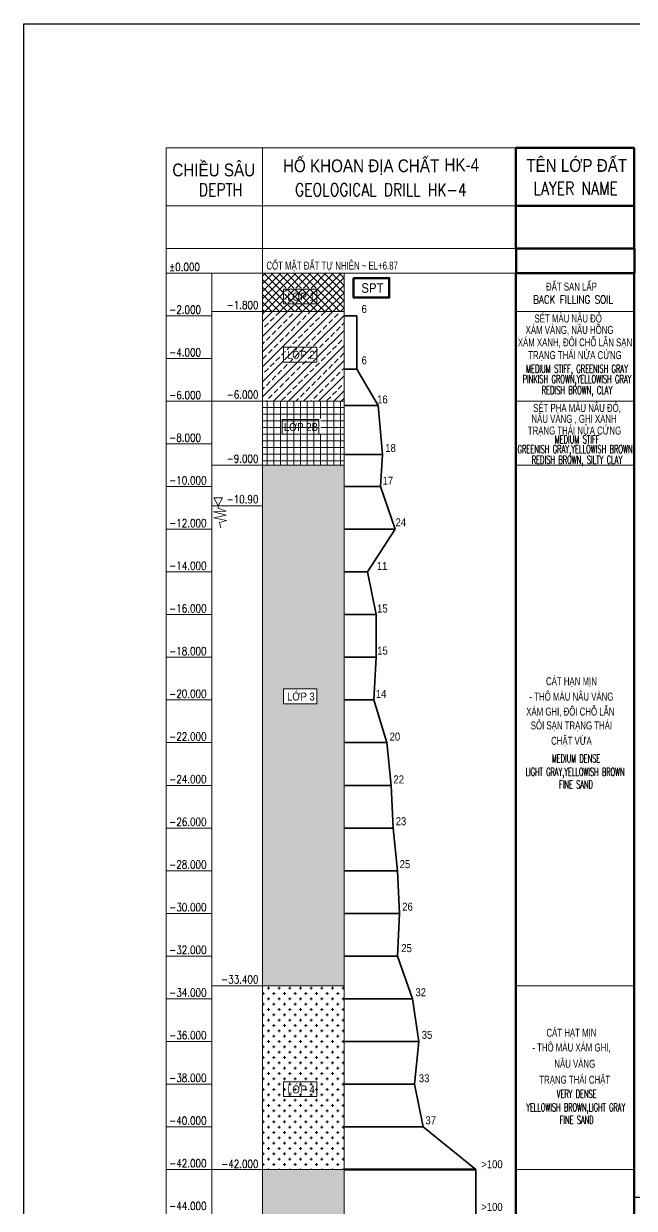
# Model space of a CAD drawing. Header units: millimetres. Extents: x -2123450 to -961021, y -260876 to 649159.
# Drawn here: x -1527985 to -1499377, y 8523 to 64032 of the extents above; entities that cross this region are included whole.
import ezdxf
from ezdxf.enums import TextEntityAlignment as Align

# ---------------------------------------------------------------- set-up
doc = ezdxf.new("R2010")
doc.units = ezdxf.units.MM
doc.header["$LTSCALE"] = 1000
doc.header["$MEASUREMENT"] = 0
doc.linetypes.add('DASHED', pattern=[19.05, 12.7, -6.35])
doc.layers.get('0').update_dxf_attribs({"linetype": 'CONTINUOUS'})
doc.layers.get('DEFPOINTS').update_dxf_attribs({"linetype": 'CONTINUOUS'})
for name, color, linetype, lineweight in [('NDC_S_CONTINUOUS', 3, 'CONTINUOUS', 20), ('NDC_S_DIM', 1, 'CONTINUOUS', 9), ('NDC_S_ENG TEXT', 2, 'CONTINUOUS', 9), ('NDC_S_FOUNDATION NAME', 7, 'CONTINUOUS', 20), ('NDC_S_HATCH MATERIAL', 8, 'CONTINUOUS', 13), ('NDC_S_LEVEL TEXT', 7, 'CONTINUOUS', 20), ('NDC_S_PILE ON FOUNDATION PLAN', 9, 'DASHED', 9), ('NDC_S_REBAR', 4, 'CONTINUOUS', 35), ('NDC_S_VN TITLE', 6, 'CONTINUOUS', 9)]:
    doc.layers.add(name, color=color, linetype=linetype, lineweight=lineweight)
doc.layers.add('TEXT', color=7, linetype='CONTINUOUS')
doc.styles.add('NDC_ARIAL', font='arial.ttf', dxfattribs={"width": 0.8})
doc.styles.add('NDC_ROMANS', font='romans.shx', dxfattribs={"width": 0.8, "bigfont": 'vns.shx'})
doc.styles.get("Standard").update_dxf_attribs({"font": 'romans.shx', "bigfont": 'vns.shx'})

# ---------------------------------------------------------------- blocks, each defined once
blk = doc.blocks.new('HK4')
at = {"layer": 'NDC_S_HATCH MATERIAL'}
h = blk.add_hatch(dxfattribs=at)
h.set_pattern_fill('ANSI37', color=256, scale=2000)
h.set_pattern_definition([(45, (599674.7, -615917.2), (-176.776695, 176.776695), []), (135, (599674.7, -615917.2), (-176.776695, -176.776695), [])])
h.paths.add_polyline_path([(8333, 0), (4509, 0), (4509, -1800), (8333, -1800)])
h.paths.add_polyline_path([(5495, -1439), (5495, -746), (7052, -746), (7052, -1439)], flags=16)
h.paths.add_polyline_path([(5542, -1412), (7077, -1412), (7077, -697), (5542, -697)], flags=16)
h = blk.add_hatch(dxfattribs=at)
h.set_pattern_fill('ANSI33', color=256, scale=2000)
h.set_pattern_definition([(45, (599674.7, -615917.2), (-353.5534, 353.5534), []), (45, (600028.26, -615917.2), (-353.5534, 353.5534), [250, -125])])
h.paths.add_polyline_path([(8333, -1800), (4509, -1800), (4509, -6000), (8333, -6000)])
h.paths.add_polyline_path([(7052, -3470), (7052, -4163), (5495, -4163), (5495, -3470)], flags=16)
h.paths.add_polyline_path([(5542, -4135), (7077, -4135), (7077, -3421), (5542, -3421)], flags=16)
h = blk.add_hatch(dxfattribs=at)
h.set_pattern_fill('NET', color=256, scale=2500, pattern_type=2)
h.set_pattern_definition([(0, (599674.7, -518011.1), (0, 312.5), []), (90, (599674.7, -518011.1), (-312.5, 2e-14), [])])
h.paths.add_polyline_path([(8333, -6000), (4509, -6000), (4509, -9000), (8333, -9000)])
h.paths.add_polyline_path([(5429, -7549), (5429, -6856), (7149, -6856), (7149, -7549)], flags=16)
h.paths.add_polyline_path([(5381, -7521), (7238, -7521), (7238, -6807), (5381, -6807)], flags=16)
h = blk.add_hatch(dxfattribs=at)
h.set_pattern_fill('AR-SAND', color=256, scale=100)
h.set_pattern_definition([(37.5, (599674.71, -615917.2), (-6.299336, 192.682377), [0, -152, 0, -170, 0, -162.5]), (7.5, (599674.7, -615917.2), (176.97767, 282.21461), [0, -82, 0, -137, 0, -52.5]), (327.5, (599551.7, -615917.2), (311.414186, 0.565905), [0, -50, 0, -180, 0, -235]), (317.5, (599551.7, -615917.2), (300.61266, 87.76756), [0, -25, 0, -118, 0, -135])])
h.paths.add_polyline_path([(8333, -9000), (4509, -9000), (4509, -33400), (8333, -33400)])
h.paths.add_polyline_path([(7052, -19485), (7052, -20177), (5495, -20177), (5495, -19485)], flags=16)
h = blk.add_hatch(dxfattribs=at)
h.set_pattern_fill('CROSS', color=256, scale=1000)
h.set_pattern_definition([(0, (599674.7, -615917.2), (250, 250), [125, -375]), (90, (599737.2, -615979.7), (-250, 250), [125, -375])])
h.paths.add_polyline_path([(8333, -33400), (4509, -33400), (4509, -42000), (8333, -42000)])
h.paths.add_polyline_path([(7052, -37893), (7052, -38586), (5495, -38586), (5495, -37893)], flags=16)
h.paths.add_polyline_path([(5542, -38558), (7077, -38558), (7077, -37844), (5542, -37844)], flags=16)
h = blk.add_hatch(dxfattribs=at)
h.set_pattern_fill('GRAVEL', color=256, scale=1000)
h.set_pattern_definition([(228.012788, (383067.294, -436211.084), (-8000, -9000), [134.536, -13319.088]), (184.969741, (382977.294, -436311.084), (12000, 1000), [230.868, -22855.9248]), (132.510447, (382747.294, -436331.084), (10000, -11000), [162.788, -16116.0326]), (267.273689, (382357.294, -436581.084), (1000, 20000), [210.238, -20813.558]), (292.833654, (382347.294, -436791.084), (-5000, 12000), [206.155, -20409.3731]), (357.273689, (382427.294, -436981.084), (-20000, 1000), [210.238, -20813.558]), (37.6942405, (382637.294, -436991.084), (-13000, -10000), [278.029, -27524.8485]), (72.255328, (382857.294, -436821.084), (7000, 22000), [262.488, -25986.3215]), (121.429566, (382937.294, -436571.084), (-8000, 13000), [210.95, -20884.0731]), (175.236358, (382827.29, -436391.08), (11000, -1000), [240.832, -11800.7626]), (222.397438, (382587.294, -436371.084), (-12000, -11000), [311.448, -30833.375]), (138.814075, (383347.29, -436591.08), (-7000, 6000), [106.301, -10523.8448]), (171.469234, (383267.294, -436521.084), (13000, -2000), [202.237, -20021.5114]), (225, (383067.3, -436491.1), (-1e-13, -1000), [141.421, -1272.7926]), (203.19859, (382997.3, -436371.08), (5000, 2000), [76.158, -7539.6151]), (291.80141, (382927.3, -436401.08), (-1000, 3000), [107.703, -5277.4618]), (30.963757, (382967.3, -436501.08), (3000, 2000), [174.929, -5656.0229]), (161.56505, (383117.3, -436411.08), (2000, -1000), [126.491, -3035.7867]), (16.38954, (382347.294, -436401.084), (10000, 3000), [177.2, -17542.8451]), (70.346176, (382517.294, -436351.084), (-4000, -11000), [148.661, -14717.4077]), (293.19859, (383117.3, -436211.08), (-2000, 5000), [152.315, -7463.4581]), (343.61046, (383177.294, -436351.084), (-10000, 3000), [177.2, -17542.8451]), (339.443955, (382347.29, -437021.08), (-5000, 2000), [170.88, -8373.1237]), (294.77514, (382507.294, -437081.084), (-5000, 11000), [143.178, -14174.643]), (66.80141, (383127.3, -437211.08), (2000, 5000), [152.315, -7463.4581]), (17.354025, (383187.294, -437071.084), (-13000, -4000), [167.631, -16595.4236]), (69.443955, (382637.29, -437211.08), (-2000, -5000), [85.44, -8458.5637]), (101.309932, (383067.3, -437211.08), (-1000, 4000), [50.99, -5048.0295]), (165.963757, (383057.3, -437161.08), (3000, -1000), [206.155, -3916.9506]), (186.009006, (382857.294, -437111.084), (10000, 1000), [191.05, -18913.9232]), (303.69007, (382967.3, -436591.08), (-1000, 2000), [144.222, -3461.3293]), (353.157227, (383047.294, -436711.084), (17000, -2000), [251.794, -24927.5626]), (60.945396, (383297.29, -436741.08), (-4000, -7000), [102.956, -10192.6741]), (90, (383347.3, -436651.1), (-1000, 1000), [60, -940]), (120.256437, (382837.294, -437081.084), (4000, -7000), [138.924, -13753.52]), (48.012788, (382767.294, -436961.084), (8000, 9000), [269.072, -13184.552]), (0, (382947.3, -436761.1), (1000, 1000), [260, -740]), (325.304846, (383207.294, -436761.084), (10000, -7000), [158.114, -15653.2743]), (254.054604, (383337.3, -436851.08), (-1000, -4000), [145.602, -7134.5079]), (207.645975, (383297.294, -436991.084), (-19000, -10000), [237.065, -23469.4742]), (175.426079, (383087.294, -437101.084), (-13000, 1000), [250.799, -24829.0734])])
h.paths.add_polyline_path([(7175, -49467), (7175, -50132), (7201, -50132), (7201, -49418), (5665, -49418), (5665, -49467)], flags=16)
h.paths.add_polyline_path([(5618, -50160), (5618, -49467), (7175, -49467), (7175, -50160)], flags=16)
h.paths.add_polyline_path([(8333, -42000), (4509, -42000), (4509, -67200), (8333, -67200)])
at = {"layer": 'NDC_S_CONTINUOUS'}
for p, q in [((4509, -67200), (4509, 5871)), ((16380, 1149), (16380, 5871)), ((0, -67200), (0, 0)), ((2130, 0), (0, 0)), ((2130, -67200), (2130, 0)), ((16381, -67199), (16380, 0)), ((8333, -67200), (8333, 0)), ((2130, -2000), (0, -2000)), ((4509, -1800), (2130, -1800)), ((8333, -1800), (4509, -1800)), ((2130, -4000), (0, -4000)), ((2130, -6000), (0, -6000)), ((4509, -6000), (2130, -6000)), ((8333, -6000), (4509, -6000)), ((8333, -6000), (4509, -6000)), ((2130, -8000), (0, -8000)), ((4509, -9000), (2130, -9000)), ((8333, -9000), (4509, -9000)), ((8333, -9000), (4509, -9000)), ((2130, -10000), (0, -10000)), ((2130, -12000), (0, -12000)), ((2130, -14000), (0, -14000)), ((2130, -16000), (0, -16000)), ((2130, -18000), (0, -18000)), ((2130, -20000), (0, -20000)), ((2130, -22000), (0, -22000)), ((2130, -24000), (0, -24000)), ((2130, -26000), (0, -26000)), ((2130, -28000), (0, -28000)), ((2130, -30000), (0, -30000)), ((2130, -32000), (0, -32000)), ((4509, -33400), (2130, -33400)), ((8333, -33400), (4509, -33400)), ((2130, -34000), (0, -34000)), ((2130, -36000), (0, -36000)), ((2130, -38000), (0, -38000)), ((2130, -40000), (0, -40000)), ((2130, -42000), (0, -42000)), ((4509, -42000), (2130, -42000)), ((8333, -42000), (4509, -42000))]:
    blk.add_line(p, q, dxfattribs=at)
at = {"layer": 'NDC_S_CONTINUOUS', "lineweight": 100}
blk.add_line((8333, -42000), (14508, -42000), dxfattribs=at)
at = {"layer": 'NDC_S_CONTINUOUS'}
for points in [[(4509, 3150), (0, 3150), (0, 5871), (4509, 5871)], [(16380, 3150), (4509, 3150), (4509, 5871), (16380, 5871)], [(4509, 1149), (0, 1149), (0, 3150), (4509, 3150)], [(16380, 1149), (4509, 1149), (4509, 3150), (16380, 3150)], [(4509, 0), (0, 0), (0, 1149), (4509, 1149)], [(16380, 0), (4509, 0), (4509, 1149), (16380, 1149)]]:
    blk.add_lwpolyline(points, close=True, dxfattribs=at)
at = {"layer": 'NDC_S_CONTINUOUS', "lineweight": 100}
blk.add_lwpolyline([(8779, -233), (10450, -233), (10450, -1145), (8779, -1145)], close=True, dxfattribs=at)
at = {"layer": 'NDC_S_DIM'}
for points in [[(5495, -746), (7052, -746), (7052, -1439), (5495, -1439)], [(5495, -3470), (7052, -3470), (7052, -4163), (5495, -4163)], [(5429, -6856), (7149, -6856), (7149, -7549), (5429, -7549)], [(5495, -19485), (7052, -19485), (7052, -20177), (5495, -20177)], [(5495, -37893), (7052, -37893), (7052, -38586), (5495, -38586)]]:
    blk.add_lwpolyline(points, close=True, dxfattribs=at)
at = {"layer": 'NDC_S_PILE ON FOUNDATION PLAN', "linetype": 'Continuous'}
blk.add_line((4509, -10900), (2130, -10900), dxfattribs=at)
for points in [[(2224, -10528), (2633, -10528), (2429, -10900), (2224, -10528)], [(2429, -10900), (2429, -11006), (2806, -11150), (2217, -11184), (2809, -11333), (2234, -11464), (2819, -11593), (2494, -11676), (2559, -11933)]]:
    blk.add_lwpolyline(points, dxfattribs=at)
at = {"layer": 'NDC_S_REBAR', "color": 3}
for p, q in [((8333, -2000), (8933, -2000)), ((8933, -2000), (8933, -4500)), ((8333, -4500), (8933, -4500)), ((8933, -4500), (9933, -6200)), ((8333, -6200), (9933, -6200)), ((9933, -6200), (10133, -8500)), ((8333, -8500), (10133, -8500)), ((10133, -8500), (10033, -10000)), ((8333, -10000), (10033, -10000)), ((10033, -10000), (10733, -12000)), ((8333, -12000), (10733, -12000)), ((10733, -12000), (9433, -14000)), ((8333, -14000), (9433, -14000)), ((9433, -14000), (9833, -16000)), ((8333, -16000), (9833, -16000)), ((9833, -16000), (9833, -18000)), ((8333, -18000), (9833, -18000)), ((9833, -18000), (9733, -20000)), ((8333, -20000), (9733, -20000)), ((9733, -20000), (10333, -22000)), ((8333, -22000), (10333, -22000)), ((10333, -22000), (10533, -24000)), ((8333, -24000), (10533, -24000)), ((10533, -24000), (10633, -26000)), ((8333, -26000), (10633, -26000)), ((10633, -26000), (10833, -28000)), ((8333, -28000), (10833, -28000)), ((10833, -28000), (10933, -30000)), ((8333, -30000), (10933, -30000)), ((10933, -30000), (10833, -32000)), ((8333, -32000), (10833, -32000)), ((10833, -32000), (11533, -34000)), ((8333, -34000), (11533, -34000)), ((11533, -34000), (11833, -36000)), ((8333, -36000), (11833, -36000)), ((11833, -36000), (11633, -38000)), ((8333, -38000), (11633, -38000)), ((11633, -38000), (12033, -40000)), ((8333, -40000), (12033, -40000)), ((12033, -40000), (14508, -42000)), ((14508, -42000), (14508, -66000))]:
    blk.add_line(p, q, dxfattribs=at)
at = {"layer": 'NDC_S_ENG TEXT', "style": 'NDC_ROMANS', "width": 0.8}
for s, p in [('%%P0.000', (137, 102)), ('-2.000', (137, -1898)), ('-4.000', (137, -3898)), ('-6.000', (137, -5898)), ('-8.000', (137, -7898)), ('-10.000', (137, -9898)), ('-12.000', (137, -11898)), ('-14.000', (137, -13898)), ('-16.000', (137, -15898)), ('-18.000', (137, -17898)), ('-20.000', (137, -19898)), ('-22.000', (137, -21898)), ('-24.000', (137, -23898)), ('-26.000', (137, -25898)), ('-28.000', (137, -27898)), ('-30.000', (137, -29898)), ('-32.000', (137, -31898)), ('-34.000', (137, -33898)), ('-36.000', (137, -35898)), ('-38.000', (137, -37898)), ('-40.000', (137, -39898)), ('-42.000', (137, -41898)), ('-44.000', (137, -43898))]:
    blk.add_text(s, height=375, dxfattribs=at).set_placement(p)
for s, p in [('-1.800', (4318, -1493)), ('-6.000', (4318, -5693)), ('-9.000', (4318, -8693)), ('-10.90', (4318, -10593)), ('-33.400', (4318, -33093)), ('-42.000', (4318, -41742))]:
    blk.add_text(s, height=375, dxfattribs=at).set_placement(p, align=Align.MIDDLE_RIGHT)
at = {"layer": 'NDC_S_FOUNDATION NAME', "style": 'NDC_ARIAL', "width": 0.7}
blk.add_text('CỐT MẶT ĐẤT TỰ NHIÊN ~ EL+6.87', height=375, dxfattribs=at).set_placement((4692, 167))
at = {"layer": 'NDC_S_FOUNDATION NAME', "style": 'NDC_ARIAL', "width": 0.85}
blk.add_text('SPT', height=450, dxfattribs=at).set_placement((9661, -695), align=Align.MIDDLE)
at = {"layer": 'NDC_S_LEVEL TEXT', "style": 'NDC_ARIAL', "width": 0.85}
for s, p in [('6', (9275, -1678)), ('6', (9275, -4083)), ('16', (10127, -5917)), ('18', (10509, -8191)), ('17', (10384, -9723)), ('24', (10991, -11670)), ('11', (10112, -13721)), ('15', (10125, -15716)), ('15', (10133, -17688)), ('14', (10068, -19713)), ('20', (10713, -21717)), ('22', (10891, -23719)), ('23', (10999, -25680)), ('25', (11183, -27692)), ('26', (11304, -29683)), ('25', (11259, -31628)), ('32', (11922, -33695)), ('35', (12217, -35691)), ('33', (12082, -37726)), ('37', (12391, -39695)), ('>100', (15260, -41754)), ('>100', (15260, -43754))]:
    blk.add_text(s, height=375, dxfattribs=at).set_placement(p, align=Align.MIDDLE)
at = {"layer": 'NDC_S_VN TITLE', "style": 'NDC_ARIAL', "width": 0.85}
for s, height, p in [('CHIỀU SÂU', 600, (2225, 4922)), ('HỐ KHOAN ĐỊA CHẤT', 600, (9129, 5056)), ('HK-4', 600, (13845, 5077)), ('LỚP 1', 375, (6309, -1055)), ('LỚP 2', 375, (6309, -3778)), ('LỚP 2B', 375, (6309, -7164)), ('LỚP 3', 375, (6309, -19793)), ('LỚP 4', 375, (6309, -38201))]:
    blk.add_text(s, height=height, dxfattribs=at).set_placement(p, align=Align.MIDDLE)
at = {"layer": 'TEXT', "color": 3, "linetype": 'Continuous', "ltscale": 0.8, "width": 0.8}
for s, p in [('DEPTH', (2541, 3909)), ('GEOLOGICAL DRILL HK-4', (10054, 3909))]:
    blk.add_text(s, height=600, dxfattribs=at).set_placement(p, align=Align.MIDDLE_CENTER)
blk = doc.blocks.new('TRỤ DC HK4-B3')
at = {"layer": 'NDC_S_CONTINUOUS'}
for p, q in [((21923, -7671), (16381, -7671)), ((21923, -7671), (16381, -7671)), ((21923, -11871), (16381, -11871)), ((21923, -14871), (16381, -14871)), ((21923, -39271), (16381, -39271)), ((21923, -47871), (16381, -47871))]:
    blk.add_line(p, q, dxfattribs=at)
at = {"layer": 'NDC_S_CONTINUOUS', "lineweight": 100}
for points in [[(21923, 0), (16380, 0), (16380, -2721), (21923, -2721)], [(21923, -2721), (16380, -2721), (16380, -4721), (21923, -4721)], [(21936, -4721), (16392, -4721), (16392, -5871), (21936, -5871)], [(16380, -5871), (21923, -5871), (21923, -73071), (16380, -73071)]]:
    blk.add_lwpolyline(points, close=True, dxfattribs=at)
at = {"color": 3}
blk.add_blockref('HK4', (0, -5871), dxfattribs=at)
at = {"layer": 'NDC_S_FOUNDATION NAME', "color": 2, "style": 'NDC_ARIAL', "width": 0.7}
for s, p in [('ĐẤT SAN LẤP', (18984, -6447)), ('SÉT MÀU NÂU ĐỎ', (18833, -7940)), ('XÁM VÀNG, NÂU HỒNG', (18896, -8507)), ('XÁM XANH, ĐÔI CHỖ LẪN SẠN', (19150, -9098)), ('TRẠNG THÁI NỬA CỨNG', (19150, -9695)), ('SÉT PHA MÀU NÂU ĐỎ,', (19244, -12165)), ('NÂU VÀNG , GHI XANH', (19108, -12681)), ('TRẠNG THÁI NỬA CỨNG', (19127, -13231)), ('CÁT HẠN MỊN', (18984, -24982)), ('- THÔ MÀU NÂU VÀNG', (18984, -25664)), ('XÁM GHI, ĐÔI CHỖ LẪN ', (18984, -26393)), ('SỎI SẠN TRẠNG THÁI', (18984, -27049)), ('CHẶT VỪA', (18984, -27775)), ('CÁT HẠT MỊN', (18984, -41457)), ('- THÔ MÀU XÁM GHI,', (18984, -42139)), ('NÂU VÀNG', (19139, -42868)), ('TRẠNG THÁI CHẶT', (19139, -43656))]:
    blk.add_text(s, height=375, dxfattribs=at).set_placement(p, align=Align.MIDDLE)
at = {"layer": 'NDC_S_VN TITLE', "style": 'NDC_ARIAL', "width": 0.85}
blk.add_text('TÊN LỚP ĐẤT', height=600, dxfattribs=at).set_placement((19230, -738), align=Align.MIDDLE)
at = {"layer": 'TEXT', "color": 3, "linetype": 'Continuous', "ltscale": 0.8}
for s, height, width, p in [('LAYER NAME', 600, 0.8, (19181, -1897)), ('BACK FILLING SOIL', 375, 0.8, (19064, -7109)), ('MEDIUM STIFF, GREENISH GRAY', 375, 0.55, (19244, -10349)), ('PINKISH GROWN,YELLOWISH GRAY', 375, 0.55, (19244, -10834)), ('REDISH BROWN, CLAY', 375, 0.55, (19244, -11353)), ('MEDIUM STIFF', 375, 0.55, (19244, -13658)), ('GREENISH GRAY,YELLOWISH BROWN', 375, 0.55, (19154, -14119)), ('REDISH BROWN, SILTY CLAY', 375, 0.55, (19244, -14613)), ('MEDIUM DENSE', 375, 0.6, (19199, -28610)), ('LIGHT GRAY,YELLOWISH BROWN', 375, 0.6, (19154, -29240)), ('FINE SAND', 375, 0.6, (19199, -29828)), ('VERY DENSE', 375, 0.6, (19229, -44329)), ('YELLOWISH BROWN,LIGHT GRAY', 375, 0.6, (19184, -44959)), ('FINE SAND', 375, 0.6, (19229, -45547))]:
    blk.add_text(s, height=height, dxfattribs=dict(at, width=width)).set_placement(p, align=Align.MIDDLE_CENTER)

msp = doc.modelspace()

# ---------------------------------------------------------------- hatches: boundary and pattern name
h = msp.add_hatch()
h.set_pattern_fill('ANSI31', color=256, scale=750, style=0)
h.set_pattern_definition([(45, (-1681241.78, -197870.23), (-66.29126, 66.29126), [])])
h.paths.add_polyline_path([(-1489794.93, 25481.16), (-1489817.57, 25481.16, -1), (-1489899.52, 25481.16, -1), (-1489817.57, 25481.16), (-1489794.93, 25481.16), (-1489794.93, 29197.95), (-1489919.93, 29197.95), (-1489919.93, 20239.77), (-1489794.93, 20239.77)])
h.paths.add_polyline_path([(-1491669.93, 29197.95), (-1491794.93, 29197.95), (-1491794.93, 20239.77), (-1491669.93, 20239.77)])
h.paths.add_polyline_path([(-1505851.65, 17300.44), (-1505851.65, 22701.1), (-1506391.82, 22701.1), (-1506391.82, 17300.44)], flags=9)
h.paths.add_polyline_path([(-1505784.93, 14585.81), (-1505784.93, 15668.14), (-1506403.15, 15668.14), (-1506403.15, 14585.81)], flags=9)
h.paths.add_polyline_path([(-1505784.93, 14585.81), (-1505784.93, 15668.14), (-1506403.15, 15668.14), (-1506403.15, 14585.81)], flags=9)
h.paths.add_polyline_path([(-1505851.65, 25300.44), (-1505851.65, 30701.1), (-1506391.82, 30701.1), (-1506391.82, 25300.44)], flags=9)
h.paths.add_polyline_path([(-1505851.65, 32800.44), (-1505851.65, 38201.1), (-1506391.82, 38201.1), (-1506391.82, 32800.44)], flags=9)
h.paths.add_polyline_path([(-1501161.95, 26285.16), (-1501161.95, 37982.09), (-1501780.16, 37982.09), (-1501780.16, 26285.16)], flags=9)
h.paths.add_polyline_path([(-1503780.9, 13458.27), (-1502931.65, 13458.27), (-1502931.65, 14076.49), (-1503780.9, 14076.49)], flags=9)
h.paths.add_polyline_path([(-1518004.98, 14585.81), (-1518004.98, 15668.14), (-1518623.2, 15668.14), (-1518623.2, 14585.81)], flags=9)
h.paths.add_polyline_path([(-1518004.98, 14585.81), (-1518004.98, 15668.14), (-1518623.2, 15668.14), (-1518623.2, 14585.81)], flags=9)
h.paths.add_polyline_path([(-1518071.7, 35550.44), (-1518071.7, 40951.1), (-1518611.87, 40951.1), (-1518611.87, 35550.44)], flags=9)
h.paths.add_polyline_path([(-1513283.57, 15499.83), (-1513283.57, 16582.16), (-1513901.78, 16582.16), (-1513901.78, 15499.83)], flags=9)
h.paths.add_polyline_path([(-1513382, 29035.16), (-1513382, 40732.09), (-1514000.21, 40732.09), (-1514000.21, 29035.16)], flags=9)
h.paths.add_polyline_path([(-1516000.95, 13458.27), (-1515151.7, 13458.27), (-1515151.7, 14076.49), (-1516000.95, 14076.49)], flags=9)
h.paths.add_polyline_path([(-1481951.75, 17300.44), (-1481951.75, 22701.1), (-1482491.93, 22701.1), (-1482491.93, 17300.44)], flags=9)
h.paths.add_polyline_path([(-1481885.04, 14485.81), (-1481885.04, 15568.14), (-1482503.25, 15568.14), (-1482503.25, 14485.81)], flags=9)
h.paths.add_polyline_path([(-1481951.75, 25300.44), (-1481951.75, 30701.1), (-1482491.93, 30701.1), (-1482491.93, 25300.44)], flags=9)
h.paths.add_polyline_path([(-1481951.75, 32800.44), (-1481951.75, 38201.1), (-1482491.93, 38201.1), (-1482491.93, 32800.44)], flags=9)
h.paths.add_polyline_path([(-1477262.06, 26609.93), (-1477262.06, 37957.33), (-1477880.27, 37957.33), (-1477880.27, 26609.93)], flags=9)
h.paths.add_polyline_path([(-1479879.57, 13258.27), (-1479030.32, 13258.27), (-1479030.32, 13876.49), (-1479879.57, 13876.49)], flags=9)
h.paths.add_polyline_path([(-1493223.49, 14485.81), (-1493223.49, 15568.14), (-1493841.71, 15568.14), (-1493841.71, 14485.81)], flags=9)
h.paths.add_polyline_path([(-1488600.51, 29185.16), (-1488600.51, 40882.09), (-1489218.72, 40882.09), (-1489218.72, 29185.16)], flags=9)
h.paths.add_polyline_path([(-1491218.02, 13258.27), (-1490368.77, 13258.27), (-1490368.77, 13876.49), (-1491218.02, 13876.49)], flags=9)
h.paths.add_polyline_path([(-1488502.08, 15549.83), (-1488502.08, 16632.16), (-1489120.29, 16632.16), (-1489120.29, 15549.83)], flags=9)
h.paths.add_polyline_path([(-1501063.52, 15499.83), (-1501063.52, 16582.16), (-1501681.73, 16582.16), (-1501681.73, 15499.83)], flags=9)
h.paths.add_polyline_path([(-1518071.7, 26550.44), (-1518071.7, 31951.1), (-1518611.87, 31951.1), (-1518611.87, 26550.44)], flags=9)
h.paths.add_polyline_path([(-1518071.7, 17550.44), (-1518071.7, 22951.1), (-1518611.87, 22951.1), (-1518611.87, 17550.44)], flags=9)
h.paths.add_polyline_path([(-1477163.63, 15549.83), (-1477163.63, 16632.16), (-1477781.84, 16632.16), (-1477781.84, 15549.83)], flags=9)
h.paths.add_polyline_path([(-1493290.2, 35550.44), (-1493290.2, 40951.1), (-1493830.38, 40951.1), (-1493830.38, 35550.44)], flags=9)
h.paths.add_polyline_path([(-1493290.2, 26550.44), (-1493290.2, 31951.1), (-1493830.38, 31951.1), (-1493830.38, 26550.44)], flags=9)
h.paths.add_polyline_path([(-1493290.2, 17550.44), (-1493290.2, 22951.1), (-1493830.38, 22951.1), (-1493830.38, 17550.44)], flags=9)
h.paths.add_polyline_path([(-1476947.65, 19350.29), (-1472051.47, 19350.29), (-1472051.47, 20544.01), (-1476947.65, 20544.01)], flags=9)
h.paths.add_polyline_path([(-1476488.36, 18749.63), (-1472691.91, 18749.63), (-1472691.91, 19367.84), (-1476488.36, 19367.84)], flags=9)
h.paths.add_polyline_path([(-1500847.54, 19050.29), (-1495951.36, 19050.29), (-1495951.36, 20244.01), (-1500847.54, 20244.01)], flags=9)
h.paths.add_polyline_path([(-1500610.37, 18449.63), (-1496813.92, 18449.63), (-1496813.92, 19067.84), (-1500610.37, 19067.84)], flags=9)
h.paths.add_polyline_path([(-1486863.22, 15825.26), (-1484942.89, 15825.26), (-1484942.89, 16443.47), (-1486863.22, 16443.47)], flags=9)
h.paths.add_polyline_path([(-1487816.99, 14639.53), (-1484432.48, 14639.53), (-1484432.48, 15833.46), (-1487816.99, 15833.46)], flags=9)
h.paths.add_polyline_path([(-1474922.14, 47497.68), (-1473467.78, 47497.68), (-1473467.78, 48115.89), (-1474922.14, 48115.89)], flags=9)
h.paths.add_polyline_path([(-1476744.21, 46902.08), (-1472891.89, 46902.08), (-1472891.89, 47520.3), (-1476744.21, 47520.3)], flags=9)
h.paths.add_polyline_path([(-1494004.21, 11686.39), (-1487686.4, 11686.39), (-1487686.4, 12880.32), (-1494004.21, 12880.32)], flags=9)
h.paths.add_polyline_path([(-1488303.33, 24877.96), (-1483407.15, 24877.96), (-1483407.15, 26071.89), (-1488303.33, 26071.89)], flags=9)
h.paths.add_polyline_path([(-1488286.1, 19350.29), (-1483389.92, 19350.29), (-1483389.92, 20544.01), (-1488286.1, 20544.01)], flags=9)
h.paths.add_polyline_path([(-1487826.81, 18749.63), (-1484030.36, 18749.63), (-1484030.36, 19367.84), (-1487826.81, 19367.84)], flags=9)
h.paths.add_polyline_path([(-1487003.89, 52291.36), (-1485456.21, 52291.36), (-1485456.21, 52909.57), (-1487003.89, 52909.57)], flags=9)
h.paths.add_polyline_path([(-1487967.9, 51105.64), (-1483827.86, 51105.64), (-1483827.86, 52299.57), (-1487967.9, 52299.57)], flags=9)
h.paths.add_polyline_path([(-1495259.21, 53550.35), (-1493466.78, 53550.35), (-1493466.78, 54168.56), (-1495259.21, 54168.56)], flags=9)
h.paths.add_polyline_path([(-1495450.98, 52352.78), (-1493367.76, 52352.78), (-1493367.76, 53546.5), (-1495450.98, 53546.5)], flags=9)
h.paths.add_polyline_path([(-1482665.76, 11686.39), (-1476347.95, 11686.39), (-1476347.95, 12880.32), (-1482665.76, 12880.32)], flags=9)
h.paths.add_polyline_path([(-1476964.87, 24877.96), (-1472068.69, 24877.96), (-1472068.69, 26071.89), (-1476964.87, 26071.89)], flags=9)
h.paths.add_polyline_path([(-1475524.77, 15825.26), (-1473604.44, 15825.26), (-1473604.44, 16443.47), (-1475524.77, 16443.47)], flags=9)
h.paths.add_polyline_path([(-1476478.54, 14639.53), (-1473094.02, 14639.53), (-1473094.02, 15833.46), (-1476478.54, 15833.46)], flags=9)
h.paths.add_polyline_path([(-1475665.44, 52291.36), (-1474117.76, 52291.36), (-1474117.76, 52909.57), (-1475665.44, 52909.57)], flags=9)
h.paths.add_polyline_path([(-1476629.45, 51105.64), (-1472489.4, 51105.64), (-1472489.4, 52299.57), (-1476629.45, 52299.57)], flags=9)
h.paths.add_polyline_path([(-1499703.63, 47497.68), (-1498249.27, 47497.68), (-1498249.27, 48115.89), (-1499703.63, 48115.89)], flags=9)
h.paths.add_polyline_path([(-1500644.1, 46902.08), (-1496791.79, 46902.08), (-1496791.79, 47520.3), (-1500644.1, 47520.3)], flags=9)
h.paths.add_polyline_path([(-1518785.7, 11686.39), (-1512467.9, 11686.39), (-1512467.9, 12880.32), (-1518785.7, 12880.32)], flags=9)
h.paths.add_polyline_path([(-1513084.82, 24877.96), (-1508188.64, 24877.96), (-1508188.64, 26071.89), (-1513084.82, 26071.89)], flags=9)
h.paths.add_polyline_path([(-1513067.59, 19050.29), (-1508171.41, 19050.29), (-1508171.41, 20244.01), (-1513067.59, 20244.01)], flags=9)
h.paths.add_polyline_path([(-1512830.42, 18449.63), (-1509033.97, 18449.63), (-1509033.97, 19067.84), (-1512830.42, 19067.84)], flags=9)
h.paths.add_polyline_path([(-1511644.71, 16025.26), (-1509724.38, 16025.26), (-1509724.38, 16643.47), (-1511644.71, 16643.47)], flags=9)
h.paths.add_polyline_path([(-1512598.48, 14839.53), (-1509213.97, 14839.53), (-1509213.97, 16033.46), (-1512598.48, 16033.46)], flags=9)
h.paths.add_polyline_path([(-1511785.38, 52291.36), (-1510237.7, 52291.36), (-1510237.7, 52909.57), (-1511785.38, 52909.57)], flags=9)
h.paths.add_polyline_path([(-1512749.39, 51105.64), (-1508609.35, 51105.64), (-1508609.35, 52299.57), (-1512749.39, 52299.57)], flags=9)
h.paths.add_polyline_path([(-1520040.7, 53550.35), (-1518248.27, 53550.35), (-1518248.27, 54168.56), (-1520040.7, 54168.56)], flags=9)
h.paths.add_polyline_path([(-1520232.47, 52352.78), (-1518149.25, 52352.78), (-1518149.25, 53546.5), (-1520232.47, 53546.5)], flags=9)
h.paths.add_polyline_path([(-1506565.65, 11686.39), (-1500247.84, 11686.39), (-1500247.84, 12880.32), (-1506565.65, 12880.32)], flags=9)
h.paths.add_polyline_path([(-1500864.77, 24877.96), (-1495968.59, 24877.96), (-1495968.59, 26071.89), (-1500864.77, 26071.89)], flags=9)
h.paths.add_polyline_path([(-1499424.66, 16025.26), (-1497504.33, 16025.26), (-1497504.33, 16643.47), (-1499424.66, 16643.47)], flags=9)
h.paths.add_polyline_path([(-1500378.43, 14839.53), (-1496993.92, 14839.53), (-1496993.92, 16033.46), (-1500378.43, 16033.46)], flags=9)
h.paths.add_polyline_path([(-1499565.33, 52291.36), (-1498017.65, 52291.36), (-1498017.65, 52909.57), (-1499565.33, 52909.57)], flags=9)
h.paths.add_polyline_path([(-1500529.34, 51105.64), (-1496389.3, 51105.64), (-1496389.3, 52299.57), (-1500529.34, 52299.57)], flags=9)

# ---------------------------------------------------------------- linework, layer by layer
msp.add_line((-1485291.88, 9031.52), (-1499382.75, 9031.52))
at = {"layer": 'DEFPOINTS'}
msp.add_lwpolyline([(-1527984.86, 64032.18), (-1401834.86, 64032.18), (-1401834.86, -25067.82), (-1527984.86, -25067.82)], close=True, dxfattribs=at)

# ---------------------------------------------------------------- block references
at = {"layer": 'NDC_S_FOUNDATION NAME', "color": 3}
msp.add_blockref('TRỤ DC HK4-B3', (-1521305.94, 58213.47), dxfattribs=at)

doc.saveas('drawing.dxf')
